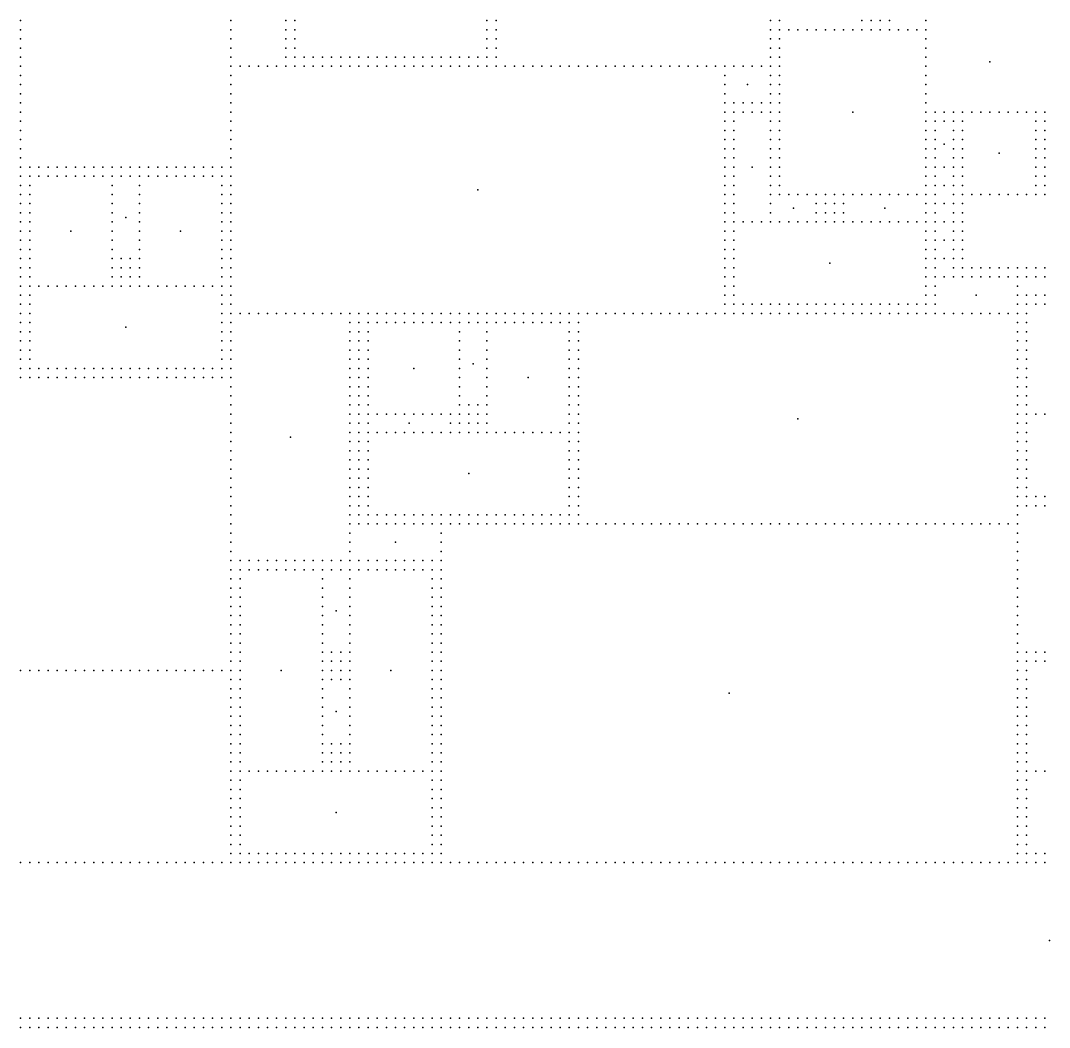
# Model space of a CAD drawing. Header units: metres. Extents: x -50 to 50, y -49 to 49.
# Drawn here: x -24.89 to 0.11, y -48.95 to -24.47 of the extents above; entities that cross this region are included whole.
import ezdxf

# ---------------------------------------------------------------- set-up
doc = ezdxf.new("R2010")
doc.units = ezdxf.units.M

msp = doc.modelspace()

# ---------------------------------------------------------------- linework, layer by layer
for p in [(-24.889, -24.473), (-19.778, -24.473), (-18.444, -24.473), (-18.222, -24.473), (-13.556, -24.473), (-13.333, -24.473), (-6.667, -24.473), (-6.444, -24.473), (-4.444, -24.473), (-4.222, -24.473), (-4, -24.473), (-3.778, -24.473), (-2.889, -24.473), (-24.889, -24.695), (-19.778, -24.695), (-18.444, -24.695), (-18.222, -24.695), (-13.556, -24.695), (-13.333, -24.695), (-6.667, -24.695), (-6.444, -24.695), (-6.222, -24.695), (-6, -24.695), (-5.778, -24.695), (-5.556, -24.695), (-5.333, -24.695), (-5.111, -24.695), (-4.889, -24.695), (-4.667, -24.695), (-4.444, -24.695), (-4.222, -24.695), (-4, -24.695), (-3.778, -24.695), (-3.556, -24.695), (-3.333, -24.695), (-3.111, -24.695), (-2.889, -24.695), (-24.889, -24.918), (-19.778, -24.918), (-18.444, -24.918), (-18.222, -24.918), (-13.556, -24.918), (-13.333, -24.918), (-6.667, -24.918), (-6.444, -24.918), (-2.889, -24.918), (-24.889, -25.14), (-19.778, -25.14), (-18.444, -25.14), (-18.222, -25.14), (-13.556, -25.14), (-13.333, -25.14), (-6.667, -25.14), (-6.444, -25.14), (-2.889, -25.14), (-24.889, -25.363), (-19.778, -25.363), (-18.444, -25.363), (-18.222, -25.363), (-18, -25.363), (-17.778, -25.363), (-17.556, -25.363), (-17.333, -25.363), (-17.111, -25.363), (-16.889, -25.363), (-16.667, -25.363), (-16.444, -25.363), (-16.222, -25.363), (-16, -25.363), (-15.778, -25.363), (-15.556, -25.363), (-15.333, -25.363), (-15.111, -25.363), (-14.889, -25.363), (-14.667, -25.363), (-14.444, -25.363), (-14.222, -25.363), (-14, -25.363), (-13.778, -25.363), (-13.556, -25.363), (-13.333, -25.363), (-6.667, -25.363), (-6.444, -25.363), (-2.889, -25.363), (-1.333, -25.474), (-24.889, -25.585), (-19.778, -25.585), (-19.556, -25.585), (-19.333, -25.585), (-19.111, -25.585), (-18.889, -25.585), (-18.667, -25.585), (-18.444, -25.585), (-18.222, -25.585), (-18, -25.585), (-17.778, -25.585), (-17.556, -25.585), (-17.333, -25.585), (-17.111, -25.585), (-16.889, -25.585), (-16.667, -25.585), (-16.444, -25.585), (-16.222, -25.585), (-16, -25.585), (-15.778, -25.585), (-15.556, -25.585), (-15.333, -25.585), (-15.111, -25.585), (-14.889, -25.585), (-14.667, -25.585), (-14.444, -25.585), (-14.222, -25.585), (-14, -25.585), (-13.778, -25.585), (-13.556, -25.585), (-13.333, -25.585), (-13.111, -25.585), (-12.889, -25.585), (-12.667, -25.585), (-12.444, -25.585), (-12.222, -25.585), (-12, -25.585), (-11.778, -25.585), (-11.556, -25.585), (-11.333, -25.585), (-11.111, -25.585), (-10.889, -25.585), (-10.667, -25.585), (-10.444, -25.585), (-10.222, -25.585), (-10, -25.585), (-9.778, -25.585), (-9.556, -25.585), (-9.333, -25.585), (-9.111, -25.585), (-8.889, -25.585), (-8.667, -25.585), (-8.444, -25.585), (-8.222, -25.585), (-8, -25.585), (-7.778, -25.585), (-7.556, -25.585), (-7.333, -25.585), (-7.111, -25.585), (-6.889, -25.585), (-6.667, -25.585), (-6.444, -25.585), (-2.889, -25.585), (-24.889, -25.808), (-19.778, -25.808), (-7.778, -25.808), (-6.667, -25.808), (-6.444, -25.808), (-2.889, -25.808), (-24.889, -26.03), (-19.778, -26.03), (-7.778, -26.03), (-7.222, -26.03), (-6.667, -26.03), (-6.444, -26.03), (-2.889, -26.03), (-24.889, -26.253), (-24.889, -26.475), (-19.778, -26.253), (-19.778, -26.475), (-7.778, -26.253), (-7.778, -26.475), (-7.556, -26.475), (-7.333, -26.475), (-7.111, -26.475), (-6.889, -26.475), (-6.667, -26.253), (-6.667, -26.475), (-6.444, -26.253), (-6.444, -26.475), (-2.889, -26.253), (-2.889, -26.475), (-24.889, -26.698), (-19.778, -26.698), (-7.778, -26.698), (-7.556, -26.698), (-7.333, -26.698), (-7.111, -26.698), (-6.889, -26.698), (-6.667, -26.698), (-6.444, -26.698), (-4.667, -26.698), (-2.889, -26.698), (-2.667, -26.698), (-2.444, -26.698), (-2.222, -26.698), (-2, -26.698), (-1.778, -26.698), (-1.556, -26.698), (-1.333, -26.698), (-1.111, -26.698), (-0.889, -26.698), (-0.667, -26.698), (-0.444, -26.698), (-0.222, -26.698), (0, -26.698), (-24.889, -26.92), (-19.778, -26.92), (-7.778, -26.92), (-7.556, -26.92), (-6.667, -26.92), (-6.444, -26.92), (-2.889, -26.92), (-2.667, -26.92), (-2.444, -26.92), (-2.222, -26.92), (-2, -26.92), (-0.222, -26.92), (0, -26.92), (-24.889, -27.143), (-19.778, -27.143), (-7.778, -27.143), (-7.556, -27.143), (-6.667, -27.143), (-6.444, -27.143), (-2.889, -27.143), (-2.667, -27.143), (-2.222, -27.143), (-2, -27.143), (-0.222, -27.143), (0, -27.143), (-24.889, -27.365), (-19.778, -27.365), (-7.778, -27.365), (-7.556, -27.365), (-6.667, -27.365), (-6.444, -27.365), (-2.889, -27.365), (-2.667, -27.365), (-2.444, -27.476), (-2.222, -27.365), (-2, -27.365), (-0.222, -27.365), (0, -27.365), (-24.889, -27.588), (-19.778, -27.588), (-7.778, -27.588), (-7.556, -27.588), (-6.667, -27.588), (-6.444, -27.588), (-2.889, -27.588), (-2.667, -27.588), (-2.222, -27.588), (-2, -27.588), (-1.111, -27.699), (-0.222, -27.588), (0, -27.588), (-24.889, -27.81), (-19.778, -27.81), (-7.778, -27.81), (-7.556, -27.81), (-6.667, -27.81), (-6.444, -27.81), (-2.889, -27.81), (-2.667, -27.81), (-2.222, -27.81), (-2, -27.81), (-0.222, -27.81), (0, -27.81), (-24.889, -28.033), (-24.667, -28.033), (-24.444, -28.033), (-24.222, -28.033), (-24, -28.033), (-23.778, -28.033), (-23.556, -28.033), (-23.333, -28.033), (-23.111, -28.033), (-22.889, -28.033), (-22.667, -28.033), (-22.444, -28.033), (-22.222, -28.033), (-22, -28.033), (-21.778, -28.033), (-21.556, -28.033), (-21.333, -28.033), (-21.111, -28.033), (-20.889, -28.033), (-20.667, -28.033), (-20.444, -28.033), (-20.222, -28.033), (-20, -28.033), (-19.778, -28.033), (-7.778, -28.033), (-7.556, -28.033), (-7.111, -28.033), (-6.667, -28.033), (-6.444, -28.033), (-2.889, -28.033), (-2.667, -28.033), (-2.444, -28.033), (-2.222, -28.033), (-2, -28.033), (-0.222, -28.033), (0, -28.033), (-24.889, -28.255), (-24.889, -28.478), (-24.667, -28.255), (-24.667, -28.478), (-24.444, -28.255), (-24.222, -28.255), (-24, -28.255), (-23.778, -28.255), (-23.556, -28.255), (-23.333, -28.255), (-23.111, -28.255), (-22.889, -28.255), (-22.667, -28.255), (-22.667, -28.478), (-22.444, -28.255), (-22.222, -28.255), (-22, -28.255), (-22, -28.478), (-21.778, -28.255), (-21.556, -28.255), (-21.333, -28.255), (-21.111, -28.255), (-20.889, -28.255), (-20.667, -28.255), (-20.444, -28.255), (-20.222, -28.255), (-20, -28.255), (-20, -28.478), (-19.778, -28.255), (-19.778, -28.478), (-7.778, -28.255), (-7.778, -28.478), (-7.556, -28.255), (-7.556, -28.478), (-6.667, -28.255), (-6.667, -28.478), (-6.444, -28.255), (-6.444, -28.478), (-2.889, -28.255), (-2.889, -28.478), (-2.667, -28.255), (-2.667, -28.478), (-2.444, -28.478), (-2.222, -28.255), (-2.222, -28.478), (-2, -28.255), (-2, -28.478), (-0.222, -28.255), (-0.222, -28.478), (0, -28.255), (0, -28.478), (-24.889, -28.7), (-24.667, -28.7), (-22.667, -28.7), (-22, -28.7), (-20, -28.7), (-19.778, -28.7), (-13.778, -28.589), (-7.778, -28.7), (-7.556, -28.7), (-6.667, -28.7), (-6.444, -28.7), (-6.222, -28.7), (-6, -28.7), (-5.778, -28.7), (-5.556, -28.7), (-5.333, -28.7), (-5.111, -28.7), (-4.889, -28.7), (-4.667, -28.7), (-4.444, -28.7), (-4.222, -28.7), (-4, -28.7), (-3.778, -28.7), (-3.556, -28.7), (-3.333, -28.7), (-3.111, -28.7), (-2.889, -28.7), (-2.667, -28.7), (-2.222, -28.7), (-2, -28.7), (-1.778, -28.7), (-1.556, -28.7), (-1.333, -28.7), (-1.111, -28.7), (-0.889, -28.7), (-0.667, -28.7), (-0.444, -28.7), (-0.222, -28.7), (0, -28.7), (-24.889, -28.923), (-24.667, -28.923), (-22.667, -28.923), (-22, -28.923), (-20, -28.923), (-19.778, -28.923), (-7.778, -28.923), (-7.556, -28.923), (-6.667, -28.923), (-5.556, -28.923), (-5.333, -28.923), (-5.111, -28.923), (-4.889, -28.923), (-2.889, -28.923), (-2.667, -28.923), (-2.444, -28.923), (-2.222, -28.923), (-2, -28.923), (-24.889, -29.145), (-24.667, -29.145), (-22.667, -29.145), (-22, -29.145), (-20, -29.145), (-19.778, -29.145), (-7.778, -29.145), (-7.556, -29.145), (-6.667, -29.145), (-6.111, -29.034), (-5.556, -29.145), (-5.333, -29.145), (-5.111, -29.145), (-4.889, -29.145), (-3.889, -29.034), (-2.889, -29.145), (-2.667, -29.145), (-2.222, -29.145), (-2, -29.145), (-24.889, -29.368), (-24.667, -29.368), (-22.667, -29.368), (-22.333, -29.256), (-22, -29.368), (-20, -29.368), (-19.778, -29.368), (-7.778, -29.368), (-7.556, -29.368), (-7.333, -29.368), (-7.111, -29.368), (-6.889, -29.368), (-6.667, -29.368), (-6.444, -29.368), (-6.222, -29.368), (-6, -29.368), (-5.778, -29.368), (-5.556, -29.368), (-5.333, -29.368), (-5.111, -29.368), (-4.889, -29.368), (-4.667, -29.368), (-4.444, -29.368), (-4.222, -29.368), (-4, -29.368), (-3.778, -29.368), (-3.556, -29.368), (-3.333, -29.368), (-3.111, -29.368), (-2.889, -29.368), (-2.667, -29.368), (-2.444, -29.368), (-2.222, -29.368), (-2, -29.368), (-24.889, -29.59), (-24.667, -29.59), (-23.667, -29.59), (-22.667, -29.59), (-22, -29.59), (-21, -29.59), (-20, -29.59), (-19.778, -29.59), (-7.778, -29.59), (-7.556, -29.59), (-2.889, -29.59), (-2.667, -29.59), (-2.222, -29.59), (-2, -29.59), (-24.889, -29.813), (-24.667, -29.813), (-22.667, -29.813), (-22, -29.813), (-20, -29.813), (-19.778, -29.813), (-7.778, -29.813), (-7.556, -29.813), (-2.889, -29.813), (-2.667, -29.813), (-2.444, -29.813), (-2.222, -29.813), (-2, -29.813), (-24.889, -30.035), (-24.667, -30.035), (-22.667, -30.035), (-22, -30.035), (-20, -30.035), (-19.778, -30.035), (-7.778, -30.035), (-7.556, -30.035), (-2.889, -30.035), (-2.667, -30.035), (-2.222, -30.035), (-2, -30.035), (-24.889, -30.258), (-24.889, -30.48), (-24.667, -30.258), (-24.667, -30.48), (-22.667, -30.258), (-22.667, -30.48), (-22.444, -30.258), (-22.444, -30.48), (-22.222, -30.258), (-22.222, -30.48), (-22, -30.258), (-22, -30.48), (-20, -30.258), (-20, -30.48), (-19.778, -30.258), (-19.778, -30.48), (-7.778, -30.258), (-7.778, -30.48), (-7.556, -30.258), (-7.556, -30.48), (-5.222, -30.369), (-2.889, -30.258), (-2.889, -30.48), (-2.667, -30.258), (-2.667, -30.48), (-2.444, -30.258), (-2.222, -30.258), (-2.222, -30.48), (-2, -30.258), (-2, -30.48), (-1.778, -30.48), (-1.556, -30.48), (-1.333, -30.48), (-1.111, -30.48), (-0.889, -30.48), (-0.667, -30.48), (-0.444, -30.48), (-0.222, -30.48), (0, -30.48), (-24.889, -30.702), (-24.667, -30.702), (-22.667, -30.702), (-22.444, -30.702), (-22.222, -30.702), (-22, -30.702), (-20, -30.702), (-19.778, -30.702), (-7.778, -30.702), (-7.556, -30.702), (-2.889, -30.702), (-2.667, -30.702), (-2.444, -30.702), (-2.222, -30.702), (-2, -30.702), (-1.778, -30.702), (-1.556, -30.702), (-1.333, -30.702), (-1.111, -30.702), (-0.889, -30.702), (-0.667, -30.702), (-0.444, -30.702), (-0.222, -30.702), (0, -30.702), (-24.889, -30.925), (-24.667, -30.925), (-24.444, -30.925), (-24.222, -30.925), (-24, -30.925), (-23.778, -30.925), (-23.556, -30.925), (-23.333, -30.925), (-23.111, -30.925), (-22.889, -30.925), (-22.667, -30.925), (-22.444, -30.925), (-22.222, -30.925), (-22, -30.925), (-21.778, -30.925), (-21.556, -30.925), (-21.333, -30.925), (-21.111, -30.925), (-20.889, -30.925), (-20.667, -30.925), (-20.444, -30.925), (-20.222, -30.925), (-20, -30.925), (-19.778, -30.925), (-7.778, -30.925), (-7.556, -30.925), (-2.889, -30.925), (-2.667, -30.925), (-0.667, -30.925), (-24.889, -31.147), (-24.667, -31.147), (-20, -31.147), (-19.778, -31.147), (-7.778, -31.147), (-7.556, -31.147), (-2.889, -31.147), (-2.667, -31.147), (-1.667, -31.147), (-0.667, -31.147), (-0.444, -31.147), (-0.222, -31.147), (0, -31.147), (-24.889, -31.37), (-24.667, -31.37), (-20, -31.37), (-19.778, -31.37), (-7.778, -31.37), (-7.556, -31.37), (-7.333, -31.37), (-7.111, -31.37), (-6.889, -31.37), (-6.667, -31.37), (-6.444, -31.37), (-6.222, -31.37), (-6, -31.37), (-5.778, -31.37), (-5.556, -31.37), (-5.333, -31.37), (-5.111, -31.37), (-4.889, -31.37), (-4.667, -31.37), (-4.444, -31.37), (-4.222, -31.37), (-4, -31.37), (-3.778, -31.37), (-3.556, -31.37), (-3.333, -31.37), (-3.111, -31.37), (-2.889, -31.37), (-2.667, -31.37), (-0.667, -31.37), (-0.444, -31.37), (-0.222, -31.37), (0, -31.37), (-24.889, -31.592), (-24.667, -31.592), (-20, -31.592), (-19.778, -31.592), (-19.556, -31.592), (-19.333, -31.592), (-19.111, -31.592), (-18.889, -31.592), (-18.667, -31.592), (-18.444, -31.592), (-18.222, -31.592), (-18, -31.592), (-17.778, -31.592), (-17.556, -31.592), (-17.333, -31.592), (-17.111, -31.592), (-16.889, -31.592), (-16.667, -31.592), (-16.444, -31.592), (-16.222, -31.592), (-16, -31.592), (-15.778, -31.592), (-15.556, -31.592), (-15.333, -31.592), (-15.111, -31.592), (-14.889, -31.592), (-14.667, -31.592), (-14.444, -31.592), (-14.222, -31.592), (-14, -31.592), (-13.778, -31.592), (-13.556, -31.592), (-13.333, -31.592), (-13.111, -31.592), (-12.889, -31.592), (-12.667, -31.592), (-12.444, -31.592), (-12.222, -31.592), (-12, -31.592), (-11.778, -31.592), (-11.556, -31.592), (-11.333, -31.592), (-11.111, -31.592), (-10.889, -31.592), (-10.667, -31.592), (-10.444, -31.592), (-10.222, -31.592), (-10, -31.592), (-9.778, -31.592), (-9.556, -31.592), (-9.333, -31.592), (-9.111, -31.592), (-8.889, -31.592), (-8.667, -31.592), (-8.444, -31.592), (-8.222, -31.592), (-8, -31.592), (-7.778, -31.592), (-7.556, -31.592), (-7.333, -31.592), (-7.111, -31.592), (-6.889, -31.592), (-6.667, -31.592), (-6.444, -31.592), (-6.222, -31.592), (-6, -31.592), (-5.778, -31.592), (-5.556, -31.592), (-5.333, -31.592), (-5.111, -31.592), (-4.889, -31.592), (-4.667, -31.592), (-4.444, -31.592), (-4.222, -31.592), (-4, -31.592), (-3.778, -31.592), (-3.556, -31.592), (-3.333, -31.592), (-3.111, -31.592), (-2.889, -31.592), (-2.667, -31.592), (-2.444, -31.592), (-2.222, -31.592), (-2, -31.592), (-1.778, -31.592), (-1.556, -31.592), (-1.333, -31.592), (-1.111, -31.592), (-0.889, -31.592), (-0.667, -31.592), (-0.444, -31.592), (-24.889, -31.815), (-24.667, -31.815), (-22.333, -31.926), (-20, -31.815), (-19.778, -31.815), (-16.889, -31.815), (-16.667, -31.815), (-16.444, -31.815), (-16.222, -31.815), (-16, -31.815), (-15.778, -31.815), (-15.556, -31.815), (-15.333, -31.815), (-15.111, -31.815), (-14.889, -31.815), (-14.667, -31.815), (-14.444, -31.815), (-14.222, -31.815), (-14, -31.815), (-13.778, -31.815), (-13.556, -31.815), (-13.333, -31.815), (-13.111, -31.815), (-12.889, -31.815), (-12.667, -31.815), (-12.444, -31.815), (-12.222, -31.815), (-12, -31.815), (-11.778, -31.815), (-11.556, -31.815), (-11.333, -31.815), (-0.667, -31.815), (-0.444, -31.815), (-24.889, -32.037), (-24.667, -32.037), (-20, -32.037), (-19.778, -32.037), (-16.889, -32.037), (-16.667, -32.037), (-16.444, -32.037), (-14.222, -32.037), (-13.556, -32.037), (-11.556, -32.037), (-11.333, -32.037), (-0.667, -32.037), (-0.444, -32.037), (-24.889, -32.26), (-24.889, -32.482), (-24.667, -32.26), (-24.667, -32.482), (-20, -32.26), (-20, -32.482), (-19.778, -32.26), (-19.778, -32.482), (-16.889, -32.26), (-16.889, -32.482), (-16.667, -32.26), (-16.667, -32.482), (-16.444, -32.26), (-16.444, -32.482), (-14.222, -32.26), (-14.222, -32.482), (-13.556, -32.26), (-13.556, -32.482), (-11.556, -32.26), (-11.556, -32.482), (-11.333, -32.26), (-11.333, -32.482), (-0.667, -32.26), (-0.667, -32.482), (-0.444, -32.26), (-0.444, -32.482), (-24.889, -32.705), (-24.667, -32.705), (-20, -32.705), (-19.778, -32.705), (-16.889, -32.705), (-16.667, -32.705), (-16.444, -32.705), (-14.222, -32.705), (-13.556, -32.705), (-11.556, -32.705), (-11.333, -32.705), (-0.667, -32.705), (-0.444, -32.705), (-24.889, -32.927), (-24.667, -32.927), (-24.444, -32.927), (-24.222, -32.927), (-24, -32.927), (-23.778, -32.927), (-23.556, -32.927), (-23.333, -32.927), (-23.111, -32.927), (-22.889, -32.927), (-22.667, -32.927), (-22.444, -32.927), (-22.222, -32.927), (-22, -32.927), (-21.778, -32.927), (-21.556, -32.927), (-21.333, -32.927), (-21.111, -32.927), (-20.889, -32.927), (-20.667, -32.927), (-20.444, -32.927), (-20.222, -32.927), (-20, -32.927), (-19.778, -32.927), (-16.889, -32.927), (-16.667, -32.927), (-16.444, -32.927), (-15.333, -32.927), (-14.222, -32.927), (-13.889, -32.816), (-13.556, -32.927), (-11.556, -32.927), (-11.333, -32.927), (-0.667, -32.927), (-0.444, -32.927), (-24.889, -33.15), (-24.667, -33.15), (-24.444, -33.15), (-24.222, -33.15), (-24, -33.15), (-23.778, -33.15), (-23.556, -33.15), (-23.333, -33.15), (-23.111, -33.15), (-22.889, -33.15), (-22.667, -33.15), (-22.444, -33.15), (-22.222, -33.15), (-22, -33.15), (-21.778, -33.15), (-21.556, -33.15), (-21.333, -33.15), (-21.111, -33.15), (-20.889, -33.15), (-20.667, -33.15), (-20.444, -33.15), (-20.222, -33.15), (-20, -33.15), (-19.778, -33.15), (-16.889, -33.15), (-16.667, -33.15), (-16.444, -33.15), (-14.222, -33.15), (-13.556, -33.15), (-12.556, -33.15), (-11.556, -33.15), (-11.333, -33.15), (-0.667, -33.15), (-0.444, -33.15), (-19.778, -33.372), (-16.889, -33.372), (-16.667, -33.372), (-16.444, -33.372), (-14.222, -33.372), (-13.556, -33.372), (-11.556, -33.372), (-11.333, -33.372), (-0.667, -33.372), (-0.444, -33.372), (-19.778, -33.595), (-16.889, -33.595), (-16.667, -33.595), (-16.444, -33.595), (-14.222, -33.595), (-13.556, -33.595), (-11.556, -33.595), (-11.333, -33.595), (-0.667, -33.595), (-0.444, -33.595), (-19.778, -33.817), (-16.889, -33.817), (-16.667, -33.817), (-16.444, -33.817), (-14.222, -33.817), (-14, -33.817), (-13.778, -33.817), (-13.556, -33.817), (-11.556, -33.817), (-11.333, -33.817), (-0.667, -33.817), (-0.444, -33.817), (-19.778, -34.04), (-16.889, -34.04), (-16.667, -34.04), (-16.444, -34.04), (-16.222, -34.04), (-16, -34.04), (-15.778, -34.04), (-15.556, -34.04), (-15.333, -34.04), (-15.111, -34.04), (-14.889, -34.04), (-14.667, -34.04), (-14.444, -34.04), (-14.222, -34.04), (-14, -34.04), (-13.778, -34.04), (-13.556, -34.04), (-11.556, -34.04), (-11.333, -34.04), (-6, -34.151), (-0.667, -34.04), (-0.444, -34.04), (-0.222, -34.04), (0, -34.04), (-19.778, -34.262), (-19.778, -34.485), (-16.889, -34.262), (-16.889, -34.485), (-16.667, -34.262), (-16.667, -34.485), (-16.444, -34.262), (-16.444, -34.485), (-16.222, -34.485), (-16, -34.485), (-15.778, -34.485), (-15.556, -34.485), (-15.444, -34.262), (-15.333, -34.485), (-15.111, -34.485), (-14.889, -34.485), (-14.667, -34.485), (-14.444, -34.262), (-14.444, -34.485), (-14.222, -34.262), (-14.222, -34.485), (-14, -34.262), (-14, -34.485), (-13.778, -34.262), (-13.778, -34.485), (-13.556, -34.262), (-13.556, -34.485), (-13.333, -34.485), (-13.111, -34.485), (-12.889, -34.485), (-12.667, -34.485), (-12.444, -34.485), (-12.222, -34.485), (-12, -34.485), (-11.778, -34.485), (-11.556, -34.262), (-11.556, -34.485), (-11.333, -34.262), (-11.333, -34.485), (-0.667, -34.262), (-0.667, -34.485), (-0.444, -34.262), (-0.444, -34.485), (-19.778, -34.707), (-18.333, -34.596), (-16.889, -34.707), (-16.667, -34.707), (-16.444, -34.707), (-11.556, -34.707), (-11.333, -34.707), (-0.667, -34.707), (-0.444, -34.707), (-19.778, -34.93), (-16.889, -34.93), (-16.667, -34.93), (-16.444, -34.93), (-11.556, -34.93), (-11.333, -34.93), (-0.667, -34.93), (-0.444, -34.93), (-19.778, -35.152), (-16.889, -35.152), (-16.667, -35.152), (-16.444, -35.152), (-11.556, -35.152), (-11.333, -35.152), (-0.667, -35.152), (-0.444, -35.152), (-19.778, -35.375), (-16.889, -35.375), (-16.667, -35.375), (-16.444, -35.375), (-14, -35.486), (-11.556, -35.375), (-11.333, -35.375), (-0.667, -35.375), (-0.444, -35.375), (-19.778, -35.597), (-16.889, -35.597), (-16.667, -35.597), (-16.444, -35.597), (-11.556, -35.597), (-11.333, -35.597), (-0.667, -35.597), (-0.444, -35.597), (-19.778, -35.82), (-16.889, -35.82), (-16.667, -35.82), (-16.444, -35.82), (-11.556, -35.82), (-11.333, -35.82), (-0.667, -35.82), (-0.444, -35.82), (-19.778, -36.042), (-16.889, -36.042), (-16.667, -36.042), (-16.444, -36.042), (-11.556, -36.042), (-11.333, -36.042), (-0.667, -36.042), (-0.444, -36.042), (-0.222, -36.042), (0, -36.042), (-19.778, -36.265), (-19.778, -36.487), (-16.889, -36.265), (-16.889, -36.487), (-16.667, -36.265), (-16.667, -36.487), (-16.444, -36.265), (-16.444, -36.487), (-16.222, -36.487), (-16, -36.487), (-15.778, -36.487), (-15.556, -36.487), (-15.333, -36.487), (-15.111, -36.487), (-14.889, -36.487), (-14.667, -36.487), (-14.444, -36.487), (-14.222, -36.487), (-14, -36.487), (-13.778, -36.487), (-13.556, -36.487), (-13.333, -36.487), (-13.111, -36.487), (-12.889, -36.487), (-12.667, -36.487), (-12.444, -36.487), (-12.222, -36.487), (-12, -36.487), (-11.778, -36.487), (-11.556, -36.265), (-11.556, -36.487), (-11.333, -36.265), (-11.333, -36.487), (-0.667, -36.265), (-0.667, -36.487), (-0.444, -36.265), (-0.222, -36.265), (0, -36.265), (-19.778, -36.709), (-16.889, -36.709), (-16.667, -36.709), (-16.444, -36.709), (-16.222, -36.709), (-16, -36.709), (-15.778, -36.709), (-15.556, -36.709), (-15.333, -36.709), (-15.111, -36.709), (-14.889, -36.709), (-14.667, -36.709), (-14.444, -36.709), (-14.222, -36.709), (-14, -36.709), (-13.778, -36.709), (-13.556, -36.709), (-13.333, -36.709), (-13.111, -36.709), (-12.889, -36.709), (-12.667, -36.709), (-12.444, -36.709), (-12.222, -36.709), (-12, -36.709), (-11.778, -36.709), (-11.556, -36.709), (-11.333, -36.709), (-11.111, -36.709), (-10.889, -36.709), (-10.667, -36.709), (-10.444, -36.709), (-10.222, -36.709), (-10, -36.709), (-9.778, -36.709), (-9.556, -36.709), (-9.333, -36.709), (-9.111, -36.709), (-8.889, -36.709), (-8.667, -36.709), (-8.444, -36.709), (-8.222, -36.709), (-8, -36.709), (-7.778, -36.709), (-7.556, -36.709), (-7.333, -36.709), (-7.111, -36.709), (-6.889, -36.709), (-6.667, -36.709), (-6.444, -36.709), (-6.222, -36.709), (-6, -36.709), (-5.778, -36.709), (-5.556, -36.709), (-5.333, -36.709), (-5.111, -36.709), (-4.889, -36.709), (-4.667, -36.709), (-4.444, -36.709), (-4.222, -36.709), (-4, -36.709), (-3.778, -36.709), (-3.556, -36.709), (-3.333, -36.709), (-3.111, -36.709), (-2.889, -36.709), (-2.667, -36.709), (-2.444, -36.709), (-2.222, -36.709), (-2, -36.709), (-1.778, -36.709), (-1.556, -36.709), (-1.333, -36.709), (-1.111, -36.709), (-0.889, -36.709), (-0.667, -36.709), (-19.778, -36.932), (-16.889, -36.932), (-14.667, -36.932), (-0.667, -36.932), (-19.778, -37.154), (-16.889, -37.154), (-15.778, -37.154), (-14.667, -37.154), (-0.667, -37.154), (-19.778, -37.377), (-16.889, -37.377), (-14.667, -37.377), (-0.667, -37.377), (-19.778, -37.599), (-19.556, -37.599), (-19.333, -37.599), (-19.111, -37.599), (-18.889, -37.599), (-18.667, -37.599), (-18.444, -37.599), (-18.222, -37.599), (-18, -37.599), (-17.778, -37.599), (-17.556, -37.599), (-17.333, -37.599), (-17.111, -37.599), (-16.889, -37.599), (-16.667, -37.599), (-16.444, -37.599), (-16.222, -37.599), (-16, -37.599), (-15.778, -37.599), (-15.556, -37.599), (-15.333, -37.599), (-15.111, -37.599), (-14.889, -37.599), (-14.667, -37.599), (-0.667, -37.599), (-19.778, -37.822), (-19.556, -37.822), (-19.333, -37.822), (-19.111, -37.822), (-18.889, -37.822), (-18.667, -37.822), (-18.444, -37.822), (-18.222, -37.822), (-18, -37.822), (-17.778, -37.822), (-17.556, -37.822), (-17.333, -37.822), (-17.111, -37.822), (-16.889, -37.822), (-16.667, -37.822), (-16.444, -37.822), (-16.222, -37.822), (-16, -37.822), (-15.778, -37.822), (-15.556, -37.822), (-15.333, -37.822), (-15.111, -37.822), (-14.889, -37.822), (-14.667, -37.822), (-0.667, -37.822), (-19.778, -38.044), (-19.556, -38.044), (-17.556, -38.044), (-16.889, -38.044), (-14.889, -38.044), (-14.667, -38.044), (-0.667, -38.044), (-19.778, -38.267), (-19.778, -38.489), (-19.556, -38.267), (-19.556, -38.489), (-17.556, -38.267), (-17.556, -38.489), (-16.889, -38.267), (-16.889, -38.489), (-14.889, -38.267), (-14.889, -38.489), (-14.667, -38.267), (-14.667, -38.489), (-0.667, -38.267), (-0.667, -38.489), (-19.778, -38.712), (-19.556, -38.712), (-17.556, -38.712), (-16.889, -38.712), (-14.889, -38.712), (-14.667, -38.712), (-0.667, -38.712), (-19.778, -38.934), (-19.556, -38.934), (-17.556, -38.934), (-17.222, -38.823), (-16.889, -38.934), (-14.889, -38.934), (-14.667, -38.934), (-0.667, -38.934), (-19.778, -39.157), (-19.556, -39.157), (-17.556, -39.157), (-16.889, -39.157), (-14.889, -39.157), (-14.667, -39.157), (-0.667, -39.157), (-19.778, -39.379), (-19.556, -39.379), (-17.556, -39.379), (-16.889, -39.379), (-14.889, -39.379), (-14.667, -39.379), (-0.667, -39.379), (-19.778, -39.602), (-19.556, -39.602), (-17.556, -39.602), (-16.889, -39.602), (-14.889, -39.602), (-14.667, -39.602), (-0.667, -39.602), (-19.778, -39.824), (-19.556, -39.824), (-17.556, -39.824), (-17.333, -39.824), (-17.111, -39.824), (-16.889, -39.824), (-14.889, -39.824), (-14.667, -39.824), (-0.667, -39.824), (-0.444, -39.824), (-0.222, -39.824), (0, -39.824), (-19.778, -40.047), (-19.556, -40.047), (-17.556, -40.047), (-17.333, -40.047), (-17.111, -40.047), (-16.889, -40.047), (-14.889, -40.047), (-14.667, -40.047), (-0.667, -40.047), (-0.444, -40.047), (-0.222, -40.047), (0, -40.047), (-24.889, -40.269), (-24.667, -40.269), (-24.444, -40.269), (-24.222, -40.269), (-24, -40.269), (-23.778, -40.269), (-23.556, -40.269), (-23.333, -40.269), (-23.111, -40.269), (-22.889, -40.269), (-22.667, -40.269), (-22.444, -40.269), (-22.222, -40.269), (-22, -40.269), (-21.778, -40.269), (-21.556, -40.269), (-21.333, -40.269), (-21.111, -40.269), (-20.889, -40.269), (-20.667, -40.269), (-20.444, -40.269), (-20.222, -40.269), (-20, -40.269), (-19.778, -40.269), (-19.778, -40.492), (-19.556, -40.269), (-19.556, -40.492), (-18.556, -40.269), (-17.556, -40.269), (-17.556, -40.492), (-17.333, -40.269), (-17.333, -40.492), (-17.111, -40.269), (-17.111, -40.492), (-16.889, -40.269), (-16.889, -40.492), (-15.889, -40.269), (-14.889, -40.269), (-14.889, -40.492), (-14.667, -40.269), (-14.667, -40.492), (-0.667, -40.269), (-0.667, -40.492), (-0.444, -40.269), (-0.444, -40.492), (-19.778, -40.714), (-19.556, -40.714), (-17.556, -40.714), (-16.889, -40.714), (-14.889, -40.714), (-14.667, -40.714), (-0.667, -40.714), (-0.444, -40.714), (-19.778, -40.937), (-19.556, -40.937), (-17.556, -40.937), (-16.889, -40.937), (-14.889, -40.937), (-14.667, -40.937), (-7.667, -40.825), (-0.667, -40.937), (-0.444, -40.937), (-19.778, -41.159), (-19.556, -41.159), (-17.556, -41.159), (-16.889, -41.159), (-14.889, -41.159), (-14.667, -41.159), (-0.667, -41.159), (-0.444, -41.159), (-19.778, -41.382), (-19.556, -41.382), (-17.556, -41.382), (-17.222, -41.27), (-16.889, -41.382), (-14.889, -41.382), (-14.667, -41.382), (-0.667, -41.382), (-0.444, -41.382), (-19.778, -41.604), (-19.556, -41.604), (-17.556, -41.604), (-16.889, -41.604), (-14.889, -41.604), (-14.667, -41.604), (-0.667, -41.604), (-0.444, -41.604), (-19.778, -41.827), (-19.556, -41.827), (-17.556, -41.827), (-16.889, -41.827), (-14.889, -41.827), (-14.667, -41.827), (-0.667, -41.827), (-0.444, -41.827), (-19.778, -42.049), (-19.556, -42.049), (-17.556, -42.049), (-17.333, -42.049), (-17.111, -42.049), (-16.889, -42.049), (-14.889, -42.049), (-14.667, -42.049), (-0.667, -42.049), (-0.444, -42.049), (-19.778, -42.272), (-19.778, -42.494), (-19.556, -42.272), (-19.556, -42.494), (-17.556, -42.272), (-17.556, -42.494), (-17.333, -42.272), (-17.333, -42.494), (-17.111, -42.272), (-17.111, -42.494), (-16.889, -42.272), (-16.889, -42.494), (-14.889, -42.272), (-14.889, -42.494), (-14.667, -42.272), (-14.667, -42.494), (-0.667, -42.272), (-0.667, -42.494), (-0.444, -42.272), (-0.444, -42.494), (-19.778, -42.716), (-19.556, -42.716), (-19.333, -42.716), (-19.111, -42.716), (-18.889, -42.716), (-18.667, -42.716), (-18.444, -42.716), (-18.222, -42.716), (-18, -42.716), (-17.778, -42.716), (-17.556, -42.716), (-17.333, -42.716), (-17.111, -42.716), (-16.889, -42.716), (-16.667, -42.716), (-16.444, -42.716), (-16.222, -42.716), (-16, -42.716), (-15.778, -42.716), (-15.556, -42.716), (-15.333, -42.716), (-15.111, -42.716), (-14.889, -42.716), (-14.667, -42.716), (-0.667, -42.716), (-0.444, -42.716), (-0.222, -42.716), (0, -42.716), (-19.778, -42.939), (-19.556, -42.939), (-14.889, -42.939), (-14.667, -42.939), (-0.667, -42.939), (-0.444, -42.939), (-19.778, -43.161), (-19.556, -43.161), (-14.889, -43.161), (-14.667, -43.161), (-0.667, -43.161), (-0.444, -43.161), (-19.778, -43.384), (-19.556, -43.384), (-14.889, -43.384), (-14.667, -43.384), (-0.667, -43.384), (-0.444, -43.384), (-19.778, -43.606), (-19.556, -43.606), (-17.222, -43.718), (-14.889, -43.606), (-14.667, -43.606), (-0.667, -43.606), (-0.444, -43.606), (-19.778, -43.829), (-19.556, -43.829), (-14.889, -43.829), (-14.667, -43.829), (-0.667, -43.829), (-0.444, -43.829), (-19.778, -44.051), (-19.556, -44.051), (-14.889, -44.051), (-14.667, -44.051), (-0.667, -44.051), (-0.444, -44.051), (-19.778, -44.274), (-19.778, -44.496), (-19.556, -44.274), (-19.556, -44.496), (-14.889, -44.274), (-14.889, -44.496), (-14.667, -44.274), (-14.667, -44.496), (-0.667, -44.274), (-0.667, -44.496), (-0.444, -44.274), (-0.444, -44.496), (-19.778, -44.719), (-19.556, -44.719), (-19.333, -44.719), (-19.111, -44.719), (-18.889, -44.719), (-18.667, -44.719), (-18.444, -44.719), (-18.222, -44.719), (-18, -44.719), (-17.778, -44.719), (-17.556, -44.719), (-17.333, -44.719), (-17.111, -44.719), (-16.889, -44.719), (-16.667, -44.719), (-16.444, -44.719), (-16.222, -44.719), (-16, -44.719), (-15.778, -44.719), (-15.556, -44.719), (-15.333, -44.719), (-15.111, -44.719), (-14.889, -44.719), (-14.667, -44.719), (-0.667, -44.719), (-0.444, -44.719), (-0.222, -44.719), (0, -44.719), (-24.889, -44.941), (-24.667, -44.941), (-24.444, -44.941), (-24.222, -44.941), (-24, -44.941), (-23.778, -44.941), (-23.556, -44.941), (-23.333, -44.941), (-23.111, -44.941), (-22.889, -44.941), (-22.667, -44.941), (-22.444, -44.941), (-22.222, -44.941), (-22, -44.941), (-21.778, -44.941), (-21.556, -44.941), (-21.333, -44.941), (-21.111, -44.941), (-20.889, -44.941), (-20.667, -44.941), (-20.444, -44.941), (-20.222, -44.941), (-20, -44.941), (-19.778, -44.941), (-19.556, -44.941), (-19.333, -44.941), (-19.111, -44.941), (-18.889, -44.941), (-18.667, -44.941), (-18.444, -44.941), (-18.222, -44.941), (-18, -44.941), (-17.778, -44.941), (-17.556, -44.941), (-17.333, -44.941), (-17.111, -44.941), (-16.889, -44.941), (-16.667, -44.941), (-16.444, -44.941), (-16.222, -44.941), (-16, -44.941), (-15.778, -44.941), (-15.556, -44.941), (-15.333, -44.941), (-15.111, -44.941), (-14.889, -44.941), (-14.667, -44.941), (-14.444, -44.941), (-14.222, -44.941), (-14, -44.941), (-13.778, -44.941), (-13.556, -44.941), (-13.333, -44.941), (-13.111, -44.941), (-12.889, -44.941), (-12.667, -44.941), (-12.444, -44.941), (-12.222, -44.941), (-12, -44.941), (-11.778, -44.941), (-11.556, -44.941), (-11.333, -44.941), (-11.111, -44.941), (-10.889, -44.941), (-10.667, -44.941), (-10.444, -44.941), (-10.222, -44.941), (-10, -44.941), (-9.778, -44.941), (-9.556, -44.941), (-9.333, -44.941), (-9.111, -44.941), (-8.889, -44.941), (-8.667, -44.941), (-8.444, -44.941), (-8.222, -44.941), (-8, -44.941), (-7.778, -44.941), (-7.556, -44.941), (-7.333, -44.941), (-7.111, -44.941), (-6.889, -44.941), (-6.667, -44.941), (-6.444, -44.941), (-6.222, -44.941), (-6, -44.941), (-5.778, -44.941), (-5.556, -44.941), (-5.333, -44.941), (-5.111, -44.941), (-4.889, -44.941), (-4.667, -44.941), (-4.444, -44.941), (-4.222, -44.941), (-4, -44.941), (-3.778, -44.941), (-3.556, -44.941), (-3.333, -44.941), (-3.111, -44.941), (-2.889, -44.941), (-2.667, -44.941), (-2.444, -44.941), (-2.222, -44.941), (-2, -44.941), (-1.778, -44.941), (-1.556, -44.941), (-1.333, -44.941), (-1.111, -44.941), (-0.889, -44.941), (-0.667, -44.941), (-0.444, -44.941), (-0.222, -44.941), (0, -44.941), (0.111, -46.832), (-24.889, -48.723), (-24.667, -48.723), (-24.444, -48.723), (-24.222, -48.723), (-24, -48.723), (-23.778, -48.723), (-23.556, -48.723), (-23.333, -48.723), (-23.111, -48.723), (-22.889, -48.723), (-22.667, -48.723), (-22.444, -48.723), (-22.222, -48.723), (-22, -48.723), (-21.778, -48.723), (-21.556, -48.723), (-21.333, -48.723), (-21.111, -48.723), (-20.889, -48.723), (-20.667, -48.723), (-20.444, -48.723), (-20.222, -48.723), (-20, -48.723), (-19.778, -48.723), (-19.556, -48.723), (-19.333, -48.723), (-19.111, -48.723), (-18.889, -48.723), (-18.667, -48.723), (-18.444, -48.723), (-18.222, -48.723), (-18, -48.723), (-17.778, -48.723), (-17.556, -48.723), (-17.333, -48.723), (-17.111, -48.723), (-16.889, -48.723), (-16.667, -48.723), (-16.444, -48.723), (-16.222, -48.723), (-16, -48.723), (-15.778, -48.723), (-15.556, -48.723), (-15.333, -48.723), (-15.111, -48.723), (-14.889, -48.723), (-14.667, -48.723), (-14.444, -48.723), (-14.222, -48.723), (-14, -48.723), (-13.778, -48.723), (-13.556, -48.723), (-13.333, -48.723), (-13.111, -48.723), (-12.889, -48.723), (-12.667, -48.723), (-12.444, -48.723), (-12.222, -48.723), (-12, -48.723), (-11.778, -48.723), (-11.556, -48.723), (-11.333, -48.723), (-11.111, -48.723), (-10.889, -48.723), (-10.667, -48.723), (-10.444, -48.723), (-10.222, -48.723), (-10, -48.723), (-9.778, -48.723), (-9.556, -48.723), (-9.333, -48.723), (-9.111, -48.723), (-8.889, -48.723), (-8.667, -48.723), (-8.444, -48.723), (-8.222, -48.723), (-8, -48.723), (-7.778, -48.723), (-7.556, -48.723), (-7.333, -48.723), (-7.111, -48.723), (-6.889, -48.723), (-6.667, -48.723), (-6.444, -48.723), (-6.222, -48.723), (-6, -48.723), (-5.778, -48.723), (-5.556, -48.723), (-5.333, -48.723), (-5.111, -48.723), (-4.889, -48.723), (-4.667, -48.723), (-4.444, -48.723), (-4.222, -48.723), (-4, -48.723), (-3.778, -48.723), (-3.556, -48.723), (-3.333, -48.723), (-3.111, -48.723), (-2.889, -48.723), (-2.667, -48.723), (-2.444, -48.723), (-2.222, -48.723), (-2, -48.723), (-1.778, -48.723), (-1.556, -48.723), (-1.333, -48.723), (-1.111, -48.723), (-0.889, -48.723), (-0.667, -48.723), (-0.444, -48.723), (-0.222, -48.723), (0, -48.723), (-24.889, -48.946), (-24.667, -48.946), (-24.444, -48.946), (-24.222, -48.946), (-24, -48.946), (-23.778, -48.946), (-23.556, -48.946), (-23.333, -48.946), (-23.111, -48.946), (-22.889, -48.946), (-22.667, -48.946), (-22.444, -48.946), (-22.222, -48.946), (-22, -48.946), (-21.778, -48.946), (-21.556, -48.946), (-21.333, -48.946), (-21.111, -48.946), (-20.889, -48.946), (-20.667, -48.946), (-20.444, -48.946), (-20.222, -48.946), (-20, -48.946), (-19.778, -48.946), (-19.556, -48.946), (-19.333, -48.946), (-19.111, -48.946), (-18.889, -48.946), (-18.667, -48.946), (-18.444, -48.946), (-18.222, -48.946), (-18, -48.946), (-17.778, -48.946), (-17.556, -48.946), (-17.333, -48.946), (-17.111, -48.946), (-16.889, -48.946), (-16.667, -48.946), (-16.444, -48.946), (-16.222, -48.946), (-16, -48.946), (-15.778, -48.946), (-15.556, -48.946), (-15.333, -48.946), (-15.111, -48.946), (-14.889, -48.946), (-14.667, -48.946), (-14.444, -48.946), (-14.222, -48.946), (-14, -48.946), (-13.778, -48.946), (-13.556, -48.946), (-13.333, -48.946), (-13.111, -48.946), (-12.889, -48.946), (-12.667, -48.946), (-12.444, -48.946), (-12.222, -48.946), (-12, -48.946), (-11.778, -48.946), (-11.556, -48.946), (-11.333, -48.946), (-11.111, -48.946), (-10.889, -48.946), (-10.667, -48.946), (-10.444, -48.946), (-10.222, -48.946), (-10, -48.946), (-9.778, -48.946), (-9.556, -48.946), (-9.333, -48.946), (-9.111, -48.946), (-8.889, -48.946), (-8.667, -48.946), (-8.444, -48.946), (-8.222, -48.946), (-8, -48.946), (-7.778, -48.946), (-7.556, -48.946), (-7.333, -48.946), (-7.111, -48.946), (-6.889, -48.946), (-6.667, -48.946), (-6.444, -48.946), (-6.222, -48.946), (-6, -48.946), (-5.778, -48.946), (-5.556, -48.946), (-5.333, -48.946), (-5.111, -48.946), (-4.889, -48.946), (-4.667, -48.946), (-4.444, -48.946), (-4.222, -48.946), (-4, -48.946), (-3.778, -48.946), (-3.556, -48.946), (-3.333, -48.946), (-3.111, -48.946), (-2.889, -48.946), (-2.667, -48.946), (-2.444, -48.946), (-2.222, -48.946), (-2, -48.946), (-1.778, -48.946), (-1.556, -48.946), (-1.333, -48.946), (-1.111, -48.946), (-0.889, -48.946), (-0.667, -48.946), (-0.444, -48.946), (-0.222, -48.946), (0, -48.946)]:
    msp.add_point(p)

doc.saveas('drawing.dxf')
